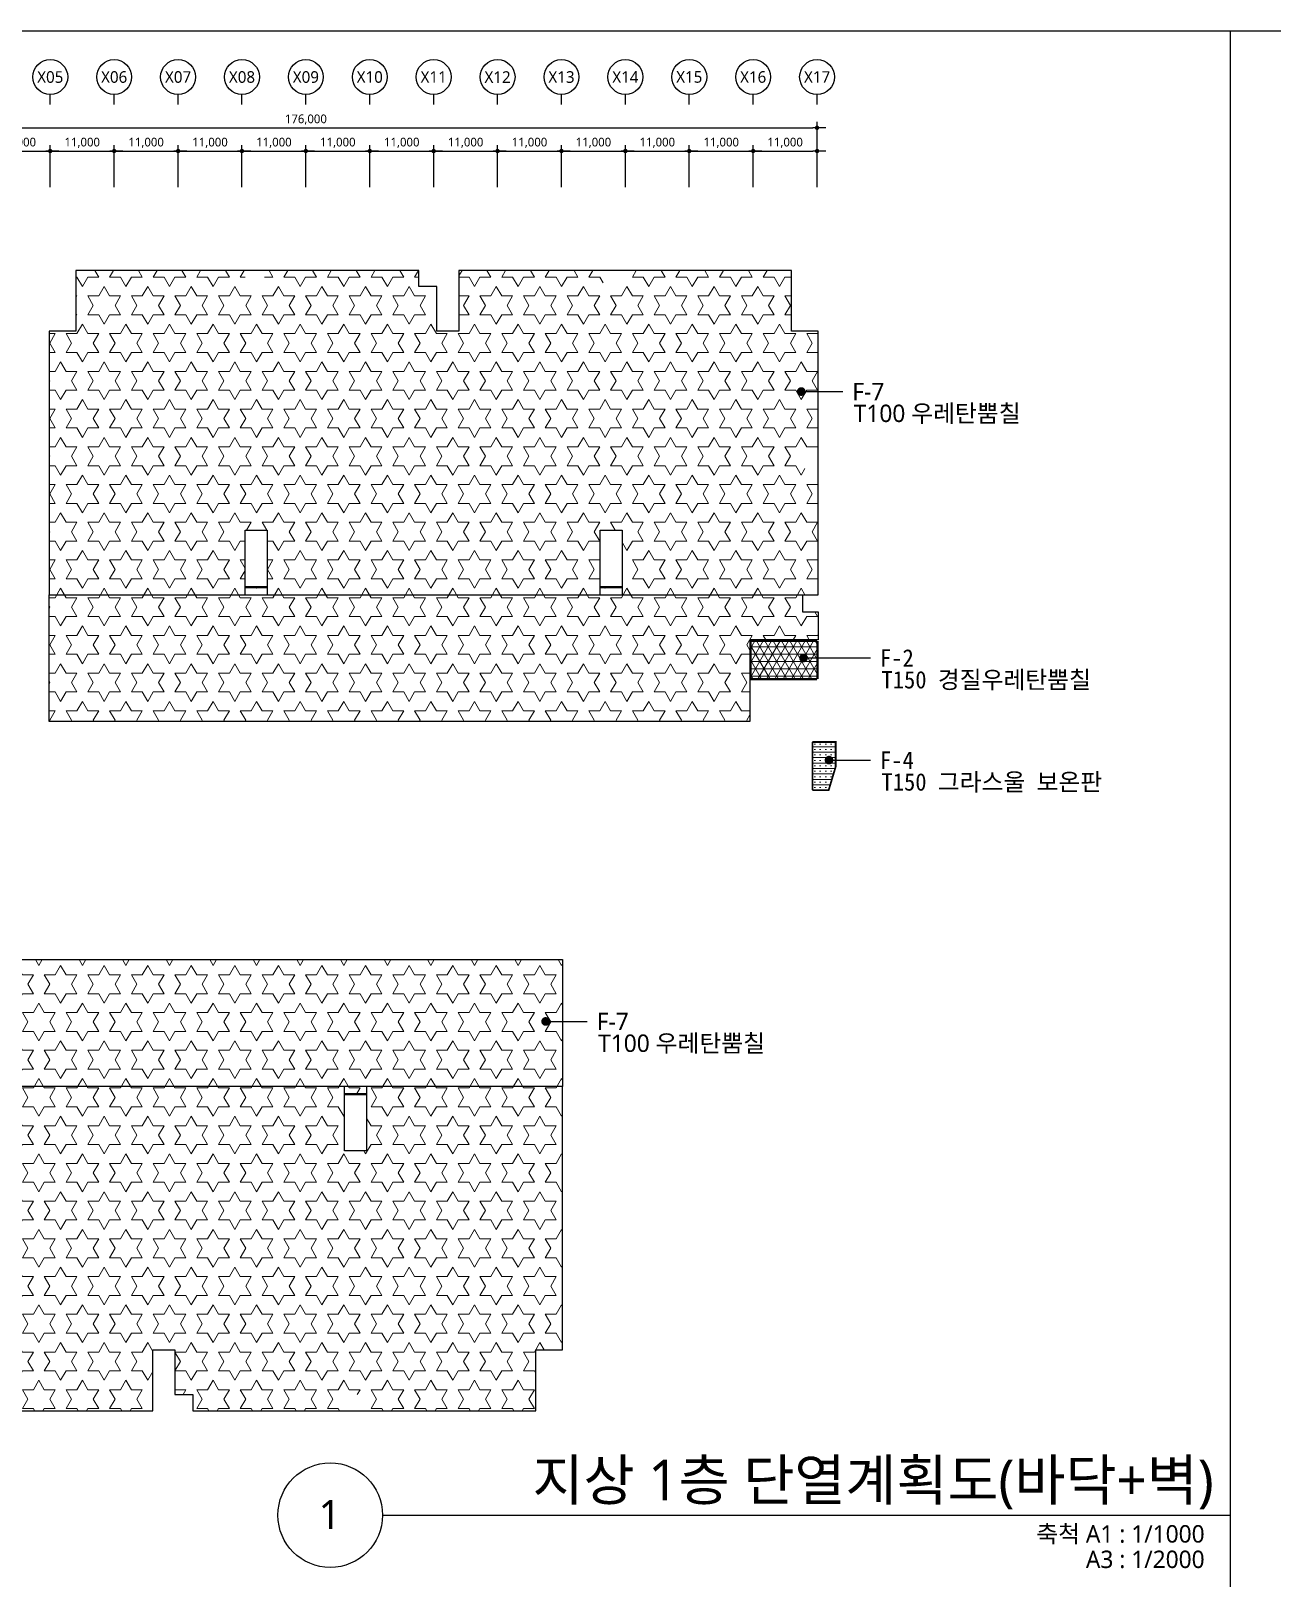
# Model space of a CAD drawing. Header units: millimetres. Extents: x 1037297 to 3512330, y 928637 to 1464837.
# Drawn here: x 2030215 to 2243860, y 1198407 to 1464837 of the extents above; entities that cross this region are included whole.
import ezdxf
from ezdxf.enums import TextEntityAlignment as Align

# ---------------------------------------------------------------- set-up
doc = ezdxf.new("R2010")
doc.units = ezdxf.units.MM
doc.header["$LTSCALE"] = 5
doc.header["$MEASUREMENT"] = 0
doc.header["$PDSIZE"] = -10
for name, pattern in [('ACAD_ISO10W100', [18, 12, -3, 0, -3]), ('DASHDOTX2', [2, 1, -0.5, 0, -0.5]), ('HID', [2, 1.1, -0.9]), ('HIDDEN', [0.375, 0.25, -0.125]), ('JIS_09_15', [18.9, 15, -0.9, 0.6, -0.9, 0.6, -0.9])]:
    doc.linetypes.add(name, pattern=pattern)
doc.layers.get('0').update_dxf_attribs({"linetype": 'CONTINUOUS'})
doc.layers.get('Defpoints').update_dxf_attribs({"color": 153, "linetype": 'CONTINUOUS'})
for name, color, linetype, lineweight in [('A-AXIS-BUBL', 7, 'CONTINUOUS', 25), ('A-DIMS', 7, 'CONTINUOUS', 25), ('A-MKXS-LEAD', 7, 'CONTINUOUS', 25), ('A-MKXS-TEXT1', 3, 'CONTINUOUS', 25), ('A-XXXX-HATC', 8, 'CONTINUOUS', 18), ('A-XXXX-INSL2', 8, 'CONTINUOUS', 18), ('A-XXXX-SYMB', 7, 'CONTINUOUS', 25), ('A-XXXX-TXT1', 3, 'CONTINUOUS', 25), ('A-XXXX-TXT2', 3, 'CONTINUOUS', 25), ('A-XXXX-WAT1', 9, 'HID', 20)]:
    doc.layers.add(name, color=color, linetype=linetype, lineweight=lineweight)
doc.styles.add('HY울릉도L', font='')
doc.styles.add('돋움체', font='')
doc.styles.add('맑은고딕', font='malgun.ttf')
doc.styles.get('HY울릉도L').set_extended_font_data('HYwulM')
doc.styles.get('돋움체').set_extended_font_data('DotumChe')
doc.dimstyles.new('CDIM', dxfattribs={"dimtxt": 3, "dimasz": 1.5, "dimexe": 2, "dimexo": 1, "dimgap": 1, "dimtad": 1, "dimdec": 0, "dimrnd": 0.5, "dimzin": 0, "dimdsep": 32, "dimlunit": 6, "dimtxsty": 'HY울릉도L', "dimblk1": '_CIDOT', "dimblk2": '_CIDOT', "dimsah": 1, "dimcen": 5.5, "dimclrd": 2, "dimclre": 2, "dimclrt": 7, "dimadec": 0, "dimazin": 0, "dimtfac": 1, "dimtdec": 0, "dimtix": 1, "dimtmove": 2, "dimatfit": 1, "dimldrblk": '_CIDOT', "dimfxl": 1, "dimtolj": 1, "dimtzin": 0, "dimlwd": -1, "dimarcsym": 0})

# ---------------------------------------------------------------- blocks, each defined once
blk = doc.blocks.new('_CIDOT')
at = {"color": 0, "linetype": 'ByBlock'}
blk.add_line((2, 0), (-1, 0), dxfattribs=at)
at = {"color": 0, "linetype": 'ByBlock', "const_width": 0.5}
blk.add_lwpolyline([(-0.25, 0, 1), (0.25, 0, 1)], format="xyb", close=True, dxfattribs=at)
blk = doc.blocks.new('*D27')
at = {"layer": 'A-DIMS', "lineweight": -2, "transparency": 16777216}
for p, q in [((159693, 255621), (159693, 262871)), ((170693, 255621), (170693, 262871))]:
    blk.add_line(p, q, dxfattribs=at)
at = {"layer": 'A-DIMS', "transparency": 16777216}
blk.add_line((160443, 261871), (169943, 261871), dxfattribs=at)
at = {"layer": 'Defpoints', "color": 0, "transparency": 16777216}
for p in [(170693, 261871), (159693, 255121), (170693, 255121)]:
    blk.add_point(p, dxfattribs=at)
at = {"layer": 'A-DIMS', "transparency": 16777216, "xscale": 750, "yscale": 750, "zscale": 750, "rotation": 180}
blk.add_blockref('_CIDOT', (159693, 261871), dxfattribs=at)
at = {"layer": 'A-DIMS', "transparency": 16777216, "xscale": 750, "yscale": 750, "zscale": 750}
blk.add_blockref('_CIDOT', (170693, 261871), dxfattribs=at)
at = {"layer": 'A-DIMS', "color": 3, "transparency": 16777216, "insert": (165193, 263275), "char_height": 1500, "attachment_point": 5, "style": '맑은고딕'}
blk.add_mtext('\\A1;11,000', dxfattribs=at)
blk = doc.blocks.new('*D28')
at = {"layer": 'A-DIMS', "lineweight": -2, "transparency": 16777216}
for p, q in [((170693, 255621), (170693, 262871)), ((181693, 255621), (181693, 262871))]:
    blk.add_line(p, q, dxfattribs=at)
at = {"layer": 'A-DIMS', "transparency": 16777216}
blk.add_line((171443, 261871), (180943, 261871), dxfattribs=at)
at = {"layer": 'Defpoints', "color": 0, "transparency": 16777216}
for p in [(181693, 261871), (170693, 255121), (181693, 255121)]:
    blk.add_point(p, dxfattribs=at)
at = {"layer": 'A-DIMS', "transparency": 16777216, "xscale": 750, "yscale": 750, "zscale": 750, "rotation": 180}
blk.add_blockref('_CIDOT', (170693, 261871), dxfattribs=at)
at = {"layer": 'A-DIMS', "transparency": 16777216, "xscale": 750, "yscale": 750, "zscale": 750}
blk.add_blockref('_CIDOT', (181693, 261871), dxfattribs=at)
at = {"layer": 'A-DIMS', "color": 3, "transparency": 16777216, "insert": (176193, 263275), "char_height": 1500, "attachment_point": 5, "style": '맑은고딕'}
blk.add_mtext('\\A1;11,000', dxfattribs=at)
blk = doc.blocks.new('*D29')
at = {"layer": 'A-DIMS', "lineweight": -2, "transparency": 16777216}
for p, q in [((181693, 255621), (181693, 262871)), ((192693, 255621), (192693, 262871))]:
    blk.add_line(p, q, dxfattribs=at)
at = {"layer": 'A-DIMS', "transparency": 16777216}
blk.add_line((182443, 261871), (191943, 261871), dxfattribs=at)
at = {"layer": 'Defpoints', "color": 0, "transparency": 16777216}
for p in [(192693, 261871), (181693, 255121), (192693, 255121)]:
    blk.add_point(p, dxfattribs=at)
at = {"layer": 'A-DIMS', "transparency": 16777216, "xscale": 750, "yscale": 750, "zscale": 750, "rotation": 180}
blk.add_blockref('_CIDOT', (181693, 261871), dxfattribs=at)
at = {"layer": 'A-DIMS', "transparency": 16777216, "xscale": 750, "yscale": 750, "zscale": 750}
blk.add_blockref('_CIDOT', (192693, 261871), dxfattribs=at)
at = {"layer": 'A-DIMS', "color": 3, "transparency": 16777216, "insert": (187193, 263275), "char_height": 1500, "attachment_point": 5, "style": '맑은고딕'}
blk.add_mtext('\\A1;11,000', dxfattribs=at)
blk = doc.blocks.new('*D30')
at = {"layer": 'A-DIMS', "lineweight": -2, "transparency": 16777216}
for p, q in [((192693, 255621), (192693, 262871)), ((203693, 255621), (203693, 262871))]:
    blk.add_line(p, q, dxfattribs=at)
at = {"layer": 'A-DIMS', "transparency": 16777216}
blk.add_line((193443, 261871), (202943, 261871), dxfattribs=at)
at = {"layer": 'Defpoints', "color": 0, "transparency": 16777216}
for p in [(203693, 261871), (192693, 255121), (203693, 255121)]:
    blk.add_point(p, dxfattribs=at)
at = {"layer": 'A-DIMS', "transparency": 16777216, "xscale": 750, "yscale": 750, "zscale": 750, "rotation": 180}
blk.add_blockref('_CIDOT', (192693, 261871), dxfattribs=at)
at = {"layer": 'A-DIMS', "transparency": 16777216, "xscale": 750, "yscale": 750, "zscale": 750}
blk.add_blockref('_CIDOT', (203693, 261871), dxfattribs=at)
at = {"layer": 'A-DIMS', "color": 3, "transparency": 16777216, "insert": (198193, 263275), "char_height": 1500, "attachment_point": 5, "style": '맑은고딕'}
blk.add_mtext('\\A1;11,000', dxfattribs=at)
blk = doc.blocks.new('*D31')
at = {"layer": 'A-DIMS', "lineweight": -2, "transparency": 16777216}
for p, q in [((203693, 255621), (203693, 262871)), ((214693, 255621), (214693, 262871))]:
    blk.add_line(p, q, dxfattribs=at)
at = {"layer": 'A-DIMS', "transparency": 16777216}
blk.add_line((204443, 261871), (213943, 261871), dxfattribs=at)
at = {"layer": 'Defpoints', "color": 0, "transparency": 16777216}
for p in [(214693, 261871), (203693, 255121), (214693, 255121)]:
    blk.add_point(p, dxfattribs=at)
at = {"layer": 'A-DIMS', "transparency": 16777216, "xscale": 750, "yscale": 750, "zscale": 750, "rotation": 180}
blk.add_blockref('_CIDOT', (203693, 261871), dxfattribs=at)
at = {"layer": 'A-DIMS', "transparency": 16777216, "xscale": 750, "yscale": 750, "zscale": 750}
blk.add_blockref('_CIDOT', (214693, 261871), dxfattribs=at)
at = {"layer": 'A-DIMS', "color": 3, "transparency": 16777216, "insert": (209193, 263275), "char_height": 1500, "attachment_point": 5, "style": '맑은고딕'}
blk.add_mtext('\\A1;11,000', dxfattribs=at)
blk = doc.blocks.new('*D32')
at = {"layer": 'A-DIMS', "lineweight": -2, "transparency": 16777216}
for p, q in [((214693, 255621), (214693, 262871)), ((225693, 255621), (225693, 262871))]:
    blk.add_line(p, q, dxfattribs=at)
at = {"layer": 'A-DIMS', "transparency": 16777216}
blk.add_line((215443, 261871), (224943, 261871), dxfattribs=at)
at = {"layer": 'Defpoints', "color": 0, "transparency": 16777216}
for p in [(225693, 261871), (214693, 255121), (225693, 255121)]:
    blk.add_point(p, dxfattribs=at)
at = {"layer": 'A-DIMS', "transparency": 16777216, "xscale": 750, "yscale": 750, "zscale": 750, "rotation": 180}
blk.add_blockref('_CIDOT', (214693, 261871), dxfattribs=at)
at = {"layer": 'A-DIMS', "transparency": 16777216, "xscale": 750, "yscale": 750, "zscale": 750}
blk.add_blockref('_CIDOT', (225693, 261871), dxfattribs=at)
at = {"layer": 'A-DIMS', "color": 3, "transparency": 16777216, "insert": (220193, 263275), "char_height": 1500, "attachment_point": 5, "style": '맑은고딕'}
blk.add_mtext('\\A1;11,000', dxfattribs=at)
blk = doc.blocks.new('*D33')
at = {"layer": 'A-DIMS', "lineweight": -2, "transparency": 16777216}
for p, q in [((225693, 255621), (225693, 262871)), ((236693, 255621), (236693, 262871))]:
    blk.add_line(p, q, dxfattribs=at)
at = {"layer": 'A-DIMS', "transparency": 16777216}
blk.add_line((226443, 261871), (235943, 261871), dxfattribs=at)
at = {"layer": 'Defpoints', "color": 0, "transparency": 16777216}
for p in [(236693, 261871), (225693, 255121), (236693, 255121)]:
    blk.add_point(p, dxfattribs=at)
at = {"layer": 'A-DIMS', "transparency": 16777216, "xscale": 750, "yscale": 750, "zscale": 750, "rotation": 180}
blk.add_blockref('_CIDOT', (225693, 261871), dxfattribs=at)
at = {"layer": 'A-DIMS', "transparency": 16777216, "xscale": 750, "yscale": 750, "zscale": 750}
blk.add_blockref('_CIDOT', (236693, 261871), dxfattribs=at)
at = {"layer": 'A-DIMS', "color": 3, "transparency": 16777216, "insert": (231193, 263275), "char_height": 1500, "attachment_point": 5, "style": '맑은고딕'}
blk.add_mtext('\\A1;11,000', dxfattribs=at)
blk = doc.blocks.new('*D34')
at = {"layer": 'A-DIMS', "lineweight": -2, "transparency": 16777216}
for p, q in [((236693, 255621), (236693, 262871)), ((247693, 255621), (247693, 262871))]:
    blk.add_line(p, q, dxfattribs=at)
at = {"layer": 'A-DIMS', "transparency": 16777216}
blk.add_line((237443, 261871), (246943, 261871), dxfattribs=at)
at = {"layer": 'Defpoints', "color": 0, "transparency": 16777216}
for p in [(247693, 261871), (236693, 255121), (247693, 255121)]:
    blk.add_point(p, dxfattribs=at)
at = {"layer": 'A-DIMS', "transparency": 16777216, "xscale": 750, "yscale": 750, "zscale": 750, "rotation": 180}
blk.add_blockref('_CIDOT', (236693, 261871), dxfattribs=at)
at = {"layer": 'A-DIMS', "transparency": 16777216, "xscale": 750, "yscale": 750, "zscale": 750}
blk.add_blockref('_CIDOT', (247693, 261871), dxfattribs=at)
at = {"layer": 'A-DIMS', "color": 3, "transparency": 16777216, "insert": (242193, 263275), "char_height": 1500, "attachment_point": 5, "style": '맑은고딕'}
blk.add_mtext('\\A1;11,000', dxfattribs=at)
blk = doc.blocks.new('*D35')
at = {"layer": 'A-DIMS', "lineweight": -2, "transparency": 16777216}
for p, q in [((247693, 255621), (247693, 262871)), ((258693, 255621), (258693, 262871))]:
    blk.add_line(p, q, dxfattribs=at)
at = {"layer": 'A-DIMS', "transparency": 16777216}
blk.add_line((248443, 261871), (257943, 261871), dxfattribs=at)
at = {"layer": 'Defpoints', "color": 0, "transparency": 16777216}
for p in [(258693, 261871), (247693, 255121), (258693, 255121)]:
    blk.add_point(p, dxfattribs=at)
at = {"layer": 'A-DIMS', "transparency": 16777216, "xscale": 750, "yscale": 750, "zscale": 750, "rotation": 180}
blk.add_blockref('_CIDOT', (247693, 261871), dxfattribs=at)
at = {"layer": 'A-DIMS', "transparency": 16777216, "xscale": 750, "yscale": 750, "zscale": 750}
blk.add_blockref('_CIDOT', (258693, 261871), dxfattribs=at)
at = {"layer": 'A-DIMS', "color": 3, "transparency": 16777216, "insert": (253193, 263275), "char_height": 1500, "attachment_point": 5, "style": '맑은고딕'}
blk.add_mtext('\\A1;11,000', dxfattribs=at)
blk = doc.blocks.new('*D36')
at = {"layer": 'A-DIMS', "lineweight": -2, "transparency": 16777216}
for p, q in [((258693, 255621), (258693, 262871)), ((269693, 255621), (269693, 262871))]:
    blk.add_line(p, q, dxfattribs=at)
at = {"layer": 'A-DIMS', "transparency": 16777216}
blk.add_line((259443, 261871), (268943, 261871), dxfattribs=at)
at = {"layer": 'Defpoints', "color": 0, "transparency": 16777216}
for p in [(269693, 261871), (258693, 255121), (269693, 255121)]:
    blk.add_point(p, dxfattribs=at)
at = {"layer": 'A-DIMS', "transparency": 16777216, "xscale": 750, "yscale": 750, "zscale": 750, "rotation": 180}
blk.add_blockref('_CIDOT', (258693, 261871), dxfattribs=at)
at = {"layer": 'A-DIMS', "transparency": 16777216, "xscale": 750, "yscale": 750, "zscale": 750}
blk.add_blockref('_CIDOT', (269693, 261871), dxfattribs=at)
at = {"layer": 'A-DIMS', "color": 3, "transparency": 16777216, "insert": (264193, 263275), "char_height": 1500, "attachment_point": 5, "style": '맑은고딕'}
blk.add_mtext('\\A1;11,000', dxfattribs=at)
blk = doc.blocks.new('*D37')
at = {"layer": 'A-DIMS', "lineweight": -2, "transparency": 16777216}
for p, q in [((269693, 255621), (269693, 262871)), ((280693, 255621), (280693, 262871))]:
    blk.add_line(p, q, dxfattribs=at)
at = {"layer": 'A-DIMS', "transparency": 16777216}
blk.add_line((270443, 261871), (279943, 261871), dxfattribs=at)
at = {"layer": 'Defpoints', "color": 0, "transparency": 16777216}
for p in [(280693, 261871), (269693, 255121), (280693, 255121)]:
    blk.add_point(p, dxfattribs=at)
at = {"layer": 'A-DIMS', "transparency": 16777216, "xscale": 750, "yscale": 750, "zscale": 750, "rotation": 180}
blk.add_blockref('_CIDOT', (269693, 261871), dxfattribs=at)
at = {"layer": 'A-DIMS', "transparency": 16777216, "xscale": 750, "yscale": 750, "zscale": 750}
blk.add_blockref('_CIDOT', (280693, 261871), dxfattribs=at)
at = {"layer": 'A-DIMS', "color": 3, "transparency": 16777216, "insert": (275193, 263275), "char_height": 1500, "attachment_point": 5, "style": '맑은고딕'}
blk.add_mtext('\\A1;11,000', dxfattribs=at)
blk = doc.blocks.new('*D38')
at = {"layer": 'A-DIMS', "lineweight": -2, "transparency": 16777216}
for p, q in [((280693, 255621), (280693, 262871)), ((291693, 255621), (291693, 262871))]:
    blk.add_line(p, q, dxfattribs=at)
at = {"layer": 'A-DIMS', "transparency": 16777216}
blk.add_line((281443, 261871), (290943, 261871), dxfattribs=at)
at = {"layer": 'Defpoints', "color": 0, "transparency": 16777216}
for p in [(291693, 261871), (280693, 255121), (291693, 255121)]:
    blk.add_point(p, dxfattribs=at)
at = {"layer": 'A-DIMS', "transparency": 16777216, "xscale": 750, "yscale": 750, "zscale": 750, "rotation": 180}
blk.add_blockref('_CIDOT', (280693, 261871), dxfattribs=at)
at = {"layer": 'A-DIMS', "transparency": 16777216, "xscale": 750, "yscale": 750, "zscale": 750}
blk.add_blockref('_CIDOT', (291693, 261871), dxfattribs=at)
at = {"layer": 'A-DIMS', "color": 3, "transparency": 16777216, "insert": (286193, 263275), "char_height": 1500, "attachment_point": 5, "style": '맑은고딕'}
blk.add_mtext('\\A1;11,000', dxfattribs=at)
blk = doc.blocks.new('*D39')
at = {"layer": 'A-DIMS', "lineweight": -2, "transparency": 16777216}
for p, q in [((126693, 255621), (126693, 266871)), ((302693, 255621), (302693, 266871))]:
    blk.add_line(p, q, dxfattribs=at)
at = {"layer": 'A-DIMS', "transparency": 16777216}
blk.add_line((127443, 265871), (301943, 265871), dxfattribs=at)
at = {"layer": 'Defpoints', "color": 0, "transparency": 16777216}
for p in [(302693, 265871), (126693, 255121), (302693, 255121)]:
    blk.add_point(p, dxfattribs=at)
at = {"layer": 'A-DIMS', "transparency": 16777216, "xscale": 750, "yscale": 750, "zscale": 750, "rotation": 180}
blk.add_blockref('_CIDOT', (126693, 265871), dxfattribs=at)
at = {"layer": 'A-DIMS', "transparency": 16777216, "xscale": 750, "yscale": 750, "zscale": 750}
blk.add_blockref('_CIDOT', (302693, 265871), dxfattribs=at)
at = {"layer": 'A-DIMS', "color": 3, "transparency": 16777216, "insert": (214693, 267275), "char_height": 1500, "attachment_point": 5, "style": '맑은고딕'}
blk.add_mtext('\\A1;176,000', dxfattribs=at)
blk = doc.blocks.new('*D40')
at = {"layer": 'A-DIMS', "lineweight": -2, "transparency": 16777216}
for p, q in [((291693, 255621), (291693, 262871)), ((302693, 255621), (302693, 262871))]:
    blk.add_line(p, q, dxfattribs=at)
at = {"layer": 'A-DIMS', "transparency": 16777216}
blk.add_line((292443, 261871), (301943, 261871), dxfattribs=at)
at = {"layer": 'Defpoints', "color": 0, "transparency": 16777216}
for p in [(302693, 261871), (291693, 255121), (302693, 255121)]:
    blk.add_point(p, dxfattribs=at)
at = {"layer": 'A-DIMS', "transparency": 16777216, "xscale": 750, "yscale": 750, "zscale": 750, "rotation": 180}
blk.add_blockref('_CIDOT', (291693, 261871), dxfattribs=at)
at = {"layer": 'A-DIMS', "transparency": 16777216, "xscale": 750, "yscale": 750, "zscale": 750}
blk.add_blockref('_CIDOT', (302693, 261871), dxfattribs=at)
at = {"layer": 'A-DIMS', "color": 3, "transparency": 16777216, "insert": (297193, 263275), "char_height": 1500, "attachment_point": 5, "style": '맑은고딕'}
blk.add_mtext('\\A1;11,000', dxfattribs=at)
blk = doc.blocks.new('DIM(210222)')
for p, q in [((170693, 269870.6), (170693, 271620.6)), ((181693, 269870.6), (181693, 271620.6)), ((192693, 269870.6), (192693, 271620.6)), ((203693, 269870.6), (203693, 271620.6)), ((214693, 269870.6), (214693, 271620.6)), ((225693, 269870.6), (225693, 271620.6)), ((236693, 269870.6), (236693, 271620.6)), ((247693, 269870.6), (247693, 271620.6)), ((258693, 269870.6), (258693, 271620.6)), ((269693, 269870.6), (269693, 271620.6)), ((280693, 269870.6), (280693, 271620.6)), ((291693, 269870.6), (291693, 271620.6)), ((302693, 269870.6), (302693, 271620.6))]:
    blk.add_line(p, q)
at = {"layer": 'A-AXIS-BUBL', "ltscale": 0.2}
for centre in [(170693, 274620.6), (181693, 274620.6), (192693, 274620.6), (203693, 274620.6), (214693, 274620.6), (225693, 274620.6), (236693, 274620.6), (247693, 274620.6), (258693, 274620.6), (269693, 274620.6), (280693, 274620.6), (291693, 274620.6), (302693, 274620.6)]:
    blk.add_circle(centre, 3000, dxfattribs=at)
at = {"layer": 'A-XXXX-TXT2', "ltscale": 0.2, "style": '맑은고딕'}
for s, p in [('X05', (170693, 274620.6)), ('X06', (181693, 274620.6)), ('X07', (192693, 274620.6)), ('X08', (203693, 274620.6)), ('X09', (214693, 274620.6)), ('X10', (225693, 274620.6)), ('X11', (236693, 274620.6)), ('X12', (247693, 274620.6)), ('X13', (258693, 274620.6)), ('X14', (269693, 274620.6)), ('X15', (280693, 274620.6)), ('X16', (291693, 274620.6)), ('X17', (302693, 274620.6))]:
    blk.add_text(s, height=2000, dxfattribs=at).set_placement(p, align=Align.MIDDLE)
at = {"layer": 'A-DIMS'}
for p1, p2, distance, picture, middle in [((126693, 255120.6), (302693, 255120.6), 10750, '*D39', (214693, 267275.5)), ((159693, 255120.6), (170693, 255120.6), 6750, '*D27', (165193, 263275.5)), ((170693, 255120.6), (181693, 255120.6), 6750, '*D28', (176193, 263275.5)), ((181693, 255120.6), (192693, 255120.6), 6750, '*D29', (187193, 263275.5)), ((192693, 255120.6), (203693, 255120.6), 6750, '*D30', (198193, 263275.5)), ((203693, 255120.6), (214693, 255120.6), 6750, '*D31', (209193, 263275.5)), ((214693, 255120.6), (225693, 255120.6), 6750, '*D32', (220193, 263275.5)), ((225693, 255120.6), (236693, 255120.6), 6750, '*D33', (231193, 263275.5)), ((236693, 255120.6), (247693, 255120.6), 6750, '*D34', (242193, 263275.5)), ((247693, 255120.6), (258693, 255120.6), 6750, '*D35', (253193, 263275.5)), ((258693, 255120.6), (269693, 255120.6), 6750, '*D36', (264193, 263275.5)), ((269693, 255120.6), (280693, 255120.6), 6750, '*D37', (275193, 263275.5)), ((280693, 255120.6), (291693, 255120.6), 6750, '*D38', (286193, 263275.5)), ((291693, 255120.6), (302693, 255120.6), 6750, '*D40', (297193, 263275.5))]:
    dim = blk.add_aligned_dim(p1=p1, p2=p2, distance=distance, dimstyle='CDIM', override={"dimscale": 500, "dimtxsty": '맑은고딕', "dimclrd": 256, "dimclre": 256, "dimclrt": 3}, dxfattribs=at)
    dim.commit()
    dim.dimension.update_dxf_attribs({"geometry": picture, "text_midpoint": middle})

msp = doc.modelspace()

# ---------------------------------------------------------------- hatches: boundary and pattern name
at = {"layer": 'A-XXXX-HATC'}
h = msp.add_hatch(dxfattribs=at)
h.set_pattern_fill('STARS', color=4, scale=15000)
h.paths.add_polyline_path([(2128190, 1378858), (2131990, 1378858), (2131990, 1369058), (2128190, 1369058)], flags=16)
h.paths.add_polyline_path([(2067090, 1378858), (2070890, 1378858), (2070890, 1369058), (2067090, 1369058)], flags=16)
h.paths.add_polyline_path([(2153984, 1359958), (2165740, 1359958), (2165740, 1364808), (2163040, 1364808), (2163040, 1367758), (2165740, 1367758), (2165740, 1389458), (2162940, 1389458), (2162940, 1393158), (2165740, 1393158), (2165740, 1413108), (2161140, 1413108), (2161140, 1423608), (2131990, 1423608), (2131990, 1420808), (2128690, 1420808), (2128690, 1423608), (2103890, 1423608), (2103890, 1413108), (2100090, 1413108), (2100090, 1420808), (2096990, 1420808), (2096990, 1423608), (2070390, 1423608), (2070390, 1420808), (2067090, 1420808), (2067090, 1423608), (2037940, 1423608), (2037940, 1413108), (2033340, 1413108), (2033340, 1345908), (2153984, 1345908)])
h = msp.add_hatch(dxfattribs=at)
h.set_pattern_fill('NET3', color=4, scale=10000)
edge = h.paths.add_edge_path()
edge.add_line((2165640, 1359758), (2165640, 1353208))
edge.add_line((2165640, 1353208), (2154090, 1353208))
edge.add_line((2154090, 1353208), (2154090, 1359783))
edge.add_line((2154090, 1359783), (2165540, 1359783))
h = msp.add_hatch(dxfattribs=at)
h.set_pattern_fill('SACNCR', color=4, scale=10000, angle=135)
h.paths.add_polyline_path([(2168740, 1338108), (2168738, 1342385), (2164740, 1342383), (2164740, 1334108), (2167540, 1334108)])
h = msp.add_hatch(dxfattribs=at)
h.set_pattern_fill('STARS', color=4, scale=15000)
h.paths.add_polyline_path([(2084190, 1281758), (2087990, 1281758), (2087990, 1271958), (2084190, 1271958)], flags=16)
h.paths.add_polyline_path([(2023090, 1281758), (2026890, 1281758), (2026890, 1271958), (2023090, 1271958)], flags=16)
h.paths.add_polyline_path([(1999990, 1299208), (1989340, 1299208), (1989340, 1286008), (1992040, 1286008), (1992040, 1283058), (1989340, 1283058), (1989340, 1237708), (1993940, 1237708), (1993940, 1227208), (2022990, 1227208), (2022990, 1229908), (2026090, 1229908), (2026090, 1227208), (2051190, 1227208), (2051190, 1237708), (2054990, 1237708), (2054990, 1230008), (2058090, 1230008), (2058090, 1227208), (2084690, 1227208), (2084690, 1230008), (2087990, 1230008), (2087990, 1227208), (2117140, 1227208), (2117140, 1237708), (2121740, 1237708), (2121740, 1304908), (1999990, 1304908)])

# ---------------------------------------------------------------- linework, layer by layer
for p, q in [((1877297, 1464837), (2596047, 1464837)), ((2236672, 1464837), (2236672, 928637))]:
    msp.add_line(p, q)
for points in [[(2165740, 1393158), (2165740, 1413108), (2161140, 1413108), (2161140, 1423608), (2103890, 1423608), (2103890, 1413108), (2100090, 1413108), (2100090, 1420808), (2096990, 1420808), (2096990, 1423608), (2037940, 1423608), (2037940, 1413108), (2033340, 1413108), (2033340, 1367758), (2165740, 1367758), (2165740, 1393158)], [(2128190, 1367758), (2128190, 1369058), (2131990, 1369058), (2131990, 1367758), (2163040, 1367758), (2163040, 1364808), (2165740, 1364808), (2165740, 1359958), (2153990, 1359958), (2153990, 1345908), (2033340, 1345908), (2033340, 1367758), (2067090, 1367758), (2067090, 1369058), (2070890, 1369058), (2070890, 1367758), (2128190, 1367758)], [(2054990, 1230008), (2058090, 1230008), (2058090, 1227208), (2117140, 1227208), (2117140, 1237708), (2121740, 1237708), (2121740, 1283058), (1989340, 1283058), (1989340, 1237708), (1993940, 1237708), (1993940, 1227208), (2051190, 1227208), (2051190, 1237708), (2054990, 1237708), (2054990, 1230008)]]:
    msp.add_lwpolyline(points)
for points in [[(2067090, 1378858), (2070890, 1378858), (2070890, 1369058), (2067090, 1369058)], [(2128190, 1378858), (2131990, 1378858), (2131990, 1369058), (2128190, 1369058)], [(2087990, 1283058), (2087990, 1281758), (2084190, 1281758), (2084190, 1283058), (2026890, 1283058), (2026890, 1281758), (2023090, 1281758), (2023090, 1283058), (1992030, 1283058), (1992040, 1286008), (1989340, 1286008), (1989340, 1299208), (1999990, 1299208), (1999990, 1304908), (2121740, 1304908), (2121740, 1283058)], [(2084190, 1281758), (2087990, 1281758), (2087990, 1271958), (2084190, 1271958)]]:
    msp.add_lwpolyline(points, close=True)
at = {"layer": 'A-MKXS-LEAD'}
for p, q in [((2162443, 1402737), (2169963, 1402737)), ((2162837, 1356862), (2174739, 1356862)), ((2167218, 1339261), (2174739, 1339261)), ((2118443, 1294263), (2125963, 1294263))]:
    msp.add_line(p, q, dxfattribs=at)
at = {"layer": 'A-MKXS-LEAD', "const_width": 750}
for points in [[(2162818, 1402362, 1), (2162818, 1403112, 1)], [(2163212, 1356487, 1), (2163212, 1357237, 1)], [(2167593, 1338886, 1), (2167593, 1339636, 1)], [(2118818, 1293888, 1), (2118818, 1294638, 1)]]:
    msp.add_lwpolyline(points, format="xyb", close=True, dxfattribs=at)
at = {"layer": 'A-XXXX-INSL2', "color": 3, "linetype": 'JIS_09_15', "ltscale": 30}
for points, const_width in [([(2067090, 1369058), (2070890, 1369058)], 400), ([(2128190, 1369058), (2131990, 1369058)], 400), ([(2164740, 1342383), (2168738, 1342385), (2168740, 1338108), (2167540, 1334108), (2164740, 1334108)], 300), ([(2084190, 1281758), (2087990, 1281758)], 400)]:
    msp.add_lwpolyline(points, dxfattribs=dict(at, const_width=const_width))
at = {"layer": 'A-XXXX-INSL2', "color": 4, "linetype": 'DASHDOTX2', "ltscale": 200, "const_width": 400}
msp.add_lwpolyline([(2154090, 1353208), (2154090, 1359783), (2165540, 1359783)], dxfattribs=at)
at = {"layer": 'A-XXXX-INSL2', "color": 2, "linetype": 'ACAD_ISO10W100', "ltscale": 10, "const_width": 400}
msp.add_lwpolyline([(2165540, 1353208), (2153990, 1353208)], dxfattribs=at)
at = {"layer": 'A-XXXX-SYMB'}
msp.add_line((2090736, 1209237), (2236672, 1209237), dxfattribs=at)
msp.add_circle((2081736, 1209237), 9000, dxfattribs=at)
at = {"layer": 'A-XXXX-WAT1', "color": 3, "linetype": 'HID', "ltscale": 100, "const_width": 400}
msp.add_lwpolyline([(2165640, 1359758), (2165640, 1353208)], dxfattribs=at)
at = {"layer": 'A-XXXX-WAT1', "color": 3, "linetype": 'HIDDEN', "ltscale": 150, "const_width": 300}
msp.add_lwpolyline([(2164740, 1334108), (2164739, 1342383)], dxfattribs=at)

# ---------------------------------------------------------------- block references
msp.add_blockref('DIM(210222)', (1862847, 1182287))

# ---------------------------------------------------------------- texts
at = {"layer": 'A-MKXS-TEXT1'}
for s, style, p in [('F-7', '맑은고딕', (2171596, 1402737)), ('T100 우레탄뿜칠', '맑은고딕', (2171855, 1398987)), ('F-2', '돋움체', (2176371, 1356862)), ('T150 경질우레탄뿜칠', '돋움체', (2176631, 1353112)), ('F-4', '돋움체', (2176371, 1339261)), ('T150 그라스울 보온판', '돋움체', (2176631, 1335511)), ('F-7', '맑은고딕', (2127596, 1294263)), ('T100 우레탄뿜칠', '맑은고딕', (2127855, 1290513))]:
    msp.add_text(s, height=3000, dxfattribs=dict(at, style=style)).set_placement(p, align=Align.MIDDLE_LEFT)
at = {"layer": 'A-XXXX-TXT1', "style": '맑은고딕'}
msp.add_text('지상 1층 단열계획도(바닥+벽)', height=7000, dxfattribs=at).set_placement((2233814, 1209690), align=Align.BOTTOM_RIGHT)
msp.add_text('1', height=5000, dxfattribs=at).set_placement((2081621, 1209344), align=Align.MIDDLE)
for s, p in [('축척 A1 : 1/1000', (2232256, 1207515)), ('A3 : 1/2000', (2232256, 1203136))]:
    msp.add_text(s, height=3000, dxfattribs=at).set_placement(p, align=Align.TOP_RIGHT)

doc.saveas('drawing.dxf')
